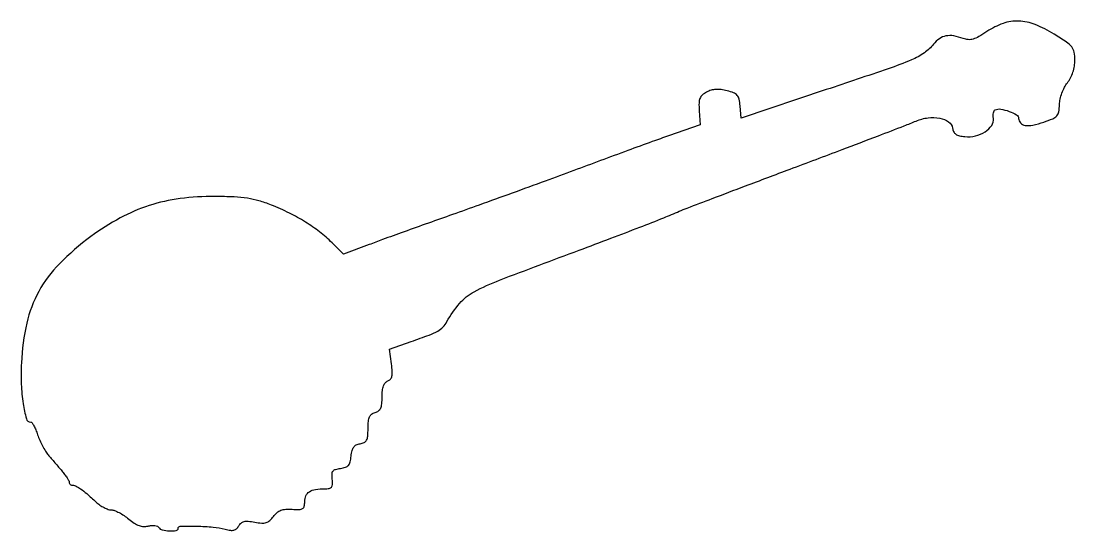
# Model space of a CAD drawing. Extents: x 0 to 300, y 0 to 145.
import ezdxf

# ---------------------------------------------------------------- set-up
doc = ezdxf.new("R2010")
doc.units = 0

msp = doc.modelspace()

# ---------------------------------------------------------------- linework, layer by layer
msp.add_lwpolyline([(274.971975, 142.092619, -0.017002), (272.655771, 140.648803, -0.058558), (271.032457, 139.950134, -0.087145), (269.664639, 139.791305, -0.076416), (268.256395, 140.092619, 0.04535), (265.540919, 140.852001, 0.092582), (263.335796, 140.846288, 0.1061), (261.477573, 140.063627, 0.073691), (259.816368, 138.493679, -0.076335), (257.18775, 136.035497, -0.049745), (253.534714, 134.039248, -0.018052), (246.899357, 131.506646, -0.001475), (229.296267, 125.564203), (205.092534, 117.472963), (204.796267, 120.928635, 0.03354), (204.501366, 122.846385, 0.123022), (203.955229, 123.936473, 0.121015), (202.955142, 124.651461, 0.031968), (201.073258, 125.266544, 0.031662), (199.38542, 125.588842, 0.048315), (197.895972, 125.631785, 0.053421), (196.541798, 125.393093, 0.052595), (195.261381, 124.872295, 0.056637), (194.035784, 124.025606, 0.119533), (193.373026, 123.087682, 0.089709), (193.108283, 121.770037, 0.022859), (193.165952, 119.583381), (193.455659, 115.570952), (184.477829, 112.42837, 0.00267), (179.831799, 110.77418, 0.000824), (172.849737, 108.233146, 0.000824), (165.049843, 105.365318, 0.000905), (157.5, 102.559744, -0.001379), (149.409634, 99.562031, -0.000868), (139.940625, 96.101808, -0.000871), (130.6133, 92.730076, -0.001597), (123, 90.020364, 0.000923), (116.152607, 87.593642, 0.000887), (109.222908, 85.109464, 0.000877), (103.121105, 82.897735, 0.00322), (99.269476, 81.465815), (92.038951, 78.724603), (88.769476, 81.971531, 0.029799), (85.22744, 85.092946, 0.026402), (81.197899, 87.909191, 0.024766), (76.636912, 90.446513, 0.01983), (71.5, 92.731276, 0.02385), (67.978421, 93.942045, 0.032973), (64.716698, 94.663008, 0.026662), (60.902737, 95.039159, 0.009844), (55.5, 95.175918, 0.033728), (45.532302, 94.559028, 0.045805), (36.740871, 92.585842, 0.046127), (28.502668, 89.058817, 0.034902), (20.198048, 83.776935, 0.039055), (11.233226, 76.003695, 0.068905), (5.386007, 68.16347, 0.070509), (1.971776, 59.159168, 0.042833), (0.424819, 47.85715, 0.021976), (0.385149, 41.726556, 0.029708), (0.921129, 36.211006, 0.027667), (1.836474, 31.949715, 0.33803), (3.080736, 31, -0.249291), (3.443148, 30.807334, -0.024521), (3.972484, 29.933247, -0.026418), (4.528706, 28.759875, -0.017768), (5.043399, 27.3685, 0.023475), (5.635244, 25.822983, 0.017638), (6.42401, 24.181444, 0.017928), (7.277719, 22.687134, 0.038625), (8.060347, 21.6185, -0.000043), (8.904626, 20.63474, -0.000023), (9.949927, 19.416425, -0.000023), (11.018189, 18.171121, -0.000035), (11.939396, 17.09699, -0.016032), (12.728381, 16.114863, -0.019914), (13.394698, 15.151061, -0.018598), (13.883299, 14.313075, -0.12329), (14, 13.84699, 0.122276), (14.080198, 13.523955, 0.100759), (14.306148, 13.248803, 0.091216), (14.644109, 13.063954, 0.079813), (15.042206, 13, -0.118757), (15.99776, 12.769797, -0.037799), (17.255672, 12.001377, -0.023564), (18.991143, 10.623464, -0.006162), (21.640658, 8.25, 0.034012), (22.716807, 7.388939, 0.031864), (23.922757, 6.660937, 0.033432), (25.077114, 6.155684, 0.086649), (25.968729, 6, -0.092421), (26.898861, 5.826591, -0.02845), (28.203975, 5.235097, -0.027384), (29.618454, 4.392664, -0.026904), (30.941138, 3.396075, 0.028416), (32.5171, 2.216102, 0.059718), (33.881127, 1.529085, 0.074476), (35.158039, 1.272095, 0.074093), (36.456578, 1.399746, -0.042223), (37.42872, 1.558135, -0.051701), (38.348518, 1.534032, -0.060367), (39.087022, 1.345383, -0.163056), (39.497732, 1.00367, 0.199619), (40.470485, 0.304556, 0.045793), (42.517034, 0.021195, 0.047916), (44.453716, 0.117521, 0.371802), (45.001115, 0.75, -0.408874), (45.613271, 1.371588, -0.008935), (50.266776, 1.366501, -0.017925), (54.963077, 1.108846, -0.043371), (58.381158, 0.496242, 0.030445), (59.859351, 0.191733, 0.096619), (60.863031, 0.242314, 0.129072), (61.606557, 0.648232, 0.076184), (62.232491, 1.450954, -0.087544), (62.898545, 2.266488, -0.121179), (63.737131, 2.692593, -0.080955), (64.931839, 2.773223, -0.022823), (66.786631, 2.512206, 0.026637), (68.760483, 2.249762, 0.093927), (70.02738, 2.387608, 0.111637), (71.035086, 2.96196, 0.046071), (72.098193, 4.130178, -0.0537), (73.124688, 5.224243, -0.085715), (74.222304, 5.880613, -0.075498), (75.576999, 6.179601, -0.033452), (77.412896, 6.178928, 0.018214), (79.472896, 6.115418, 0.136092), (80.405006, 6.379545, 0.207929), (80.863613, 7.02997, 0.051074), (81, 8.361686, -0.104244), (81.348179, 10.013556, -0.146914), (82.319947, 11.150525, -0.105334), (84.037184, 11.800717, -0.038032), (86.653353, 12, 0.040614), (87.984396, 12.108298, 0.18734), (88.638275, 12.49384, 0.166758), (88.903847, 13.251397, 0.030787), (88.821566, 14.75, -0.035751), (88.754429, 16.24318, -0.159396), (89.045294, 17.058504, -0.162911), (89.757399, 17.534274, -0.037783), (91.191172, 17.810746, 0.049969), (92.592806, 18.116554, 0.137737), (93.426191, 18.672646, 0.120036), (93.914361, 19.634397, 0.033571), (94.191172, 21.310746, -0.034553), (94.454128, 22.883994, -0.099174), (94.916069, 23.88491, -0.126155), (95.652106, 24.492038, -0.074551), (96.75, 24.819551, 0.075062), (97.923334, 25.170868, 0.164481), (98.590364, 25.813549, 0.100944), (98.916874, 26.963128, 0.018885), (99, 29.163171, -0.021476), (99.088857, 31.230962, -0.082306), (99.406745, 32.47522, -0.130471), (100.017084, 33.239536, -0.095713), (101, 33.710251, 0.094574), (101.977829, 34.175818, 0.129321), (102.588878, 34.930473, 0.083385), (102.909372, 36.149796, 0.022666), (103, 38.148016, -0.026025), (103.093481, 39.94281, -0.059598), (103.39273, 41.261616, -0.08491), (103.898196, 42.161889, -0.131596), (104.6152, 42.68258, 0.124118), (105.371875, 43.215251, 0.125644), (105.781312, 44.040683, 0.069919), (105.874615, 45.354887, 0.016872), (105.650911, 47.530226), (105.071422, 51.758061), (111.285711, 53.920019, 0.005585), (116.383101, 55.757493, 0.037708), (118.818651, 56.881941, 0.074349), (120.286001, 58.012158, 0.065787), (121.430658, 59.566831, -0.052566), (125.045637, 64.757786, -0.090695), (129.137429, 68.043447, -0.032944), (136.411855, 71.3779, -0.001971), (159, 79.880053, 0.00154), (168.058876, 83.280893, 0.002056), (176.260044, 86.427217, 0.002197), (183.082539, 89.111424, 0.007447), (187.5, 90.948566, -0.010618), (189.782359, 91.880827, -0.000607), (196.871972, 94.59263, -0.000787), (206.307777, 98.171749, -0.000331), (219, 102.953632, 0.000332), (233.768154, 108.51767, 0.000929), (244.116604, 112.446375, 0.001008), (251.487714, 115.277473, 0.00817), (254.842543, 116.637171, -0.06864), (258.231604, 117.554491, -0.079418), (261.571239, 117.450154, -0.101236), (264.090938, 116.409938, -0.212073), (265.193648, 114.649281, 0.082063), (265.519258, 113.616254, 0.122986), (266.135508, 112.904845, 0.09461), (267.144333, 112.450032, 0.034612), (268.694772, 112.190761, 0.083976), (271.685534, 112.403657, 0.082918), (274.454346, 113.587637, 0.097898), (276.337542, 115.394498, 0.187452), (276.828744, 117.399099, -0.034374), (276.77768, 118.227283, -0.045539), (276.851661, 118.978564, -0.053168), (277.027516, 119.556437, -0.190865), (277.293365, 119.825799, -0.147317), (278.88961, 120.021895, -0.044578), (281.274878, 119.388915, -0.043027), (283.417399, 118.394643, -0.268782), (284, 117.38916, 0.19012), (284.514932, 116.083882, 0.169669), (285.811367, 115.403748, 0.089047), (288.017573, 115.471312, 0.029485), (291.153821, 116.329827, 0.018826), (293.686787, 117.294232, 0.110383), (294.83735, 118.117922, 0.139355), (295.393022, 119.26044, 0.036553), (295.603825, 121.306347, -0.048179), (295.799345, 122.851328, -0.03105), (296.30584, 124.584974, -0.031083), (297.021727, 126.239004, -0.049014), (297.853825, 127.541298, 0.047482), (298.74136, 128.921042, 0.038914), (299.422671, 130.537265, 0.038302), (299.854837, 132.268836, 0.042029), (300, 133.992722, 0.04742), (299.786794, 136.23573, 0.12208), (299.109196, 137.703519, 0.075062), (297.615447, 139.082586, 0.010665), (294.099273, 141.357864, 0.043436), (288.695862, 144.076689, 0.085449), (284.004817, 145.071051, 0.094555), (279.570976, 144.400242, 0.063262)], format="xyb", close=True)

doc.saveas('drawing.dxf')
